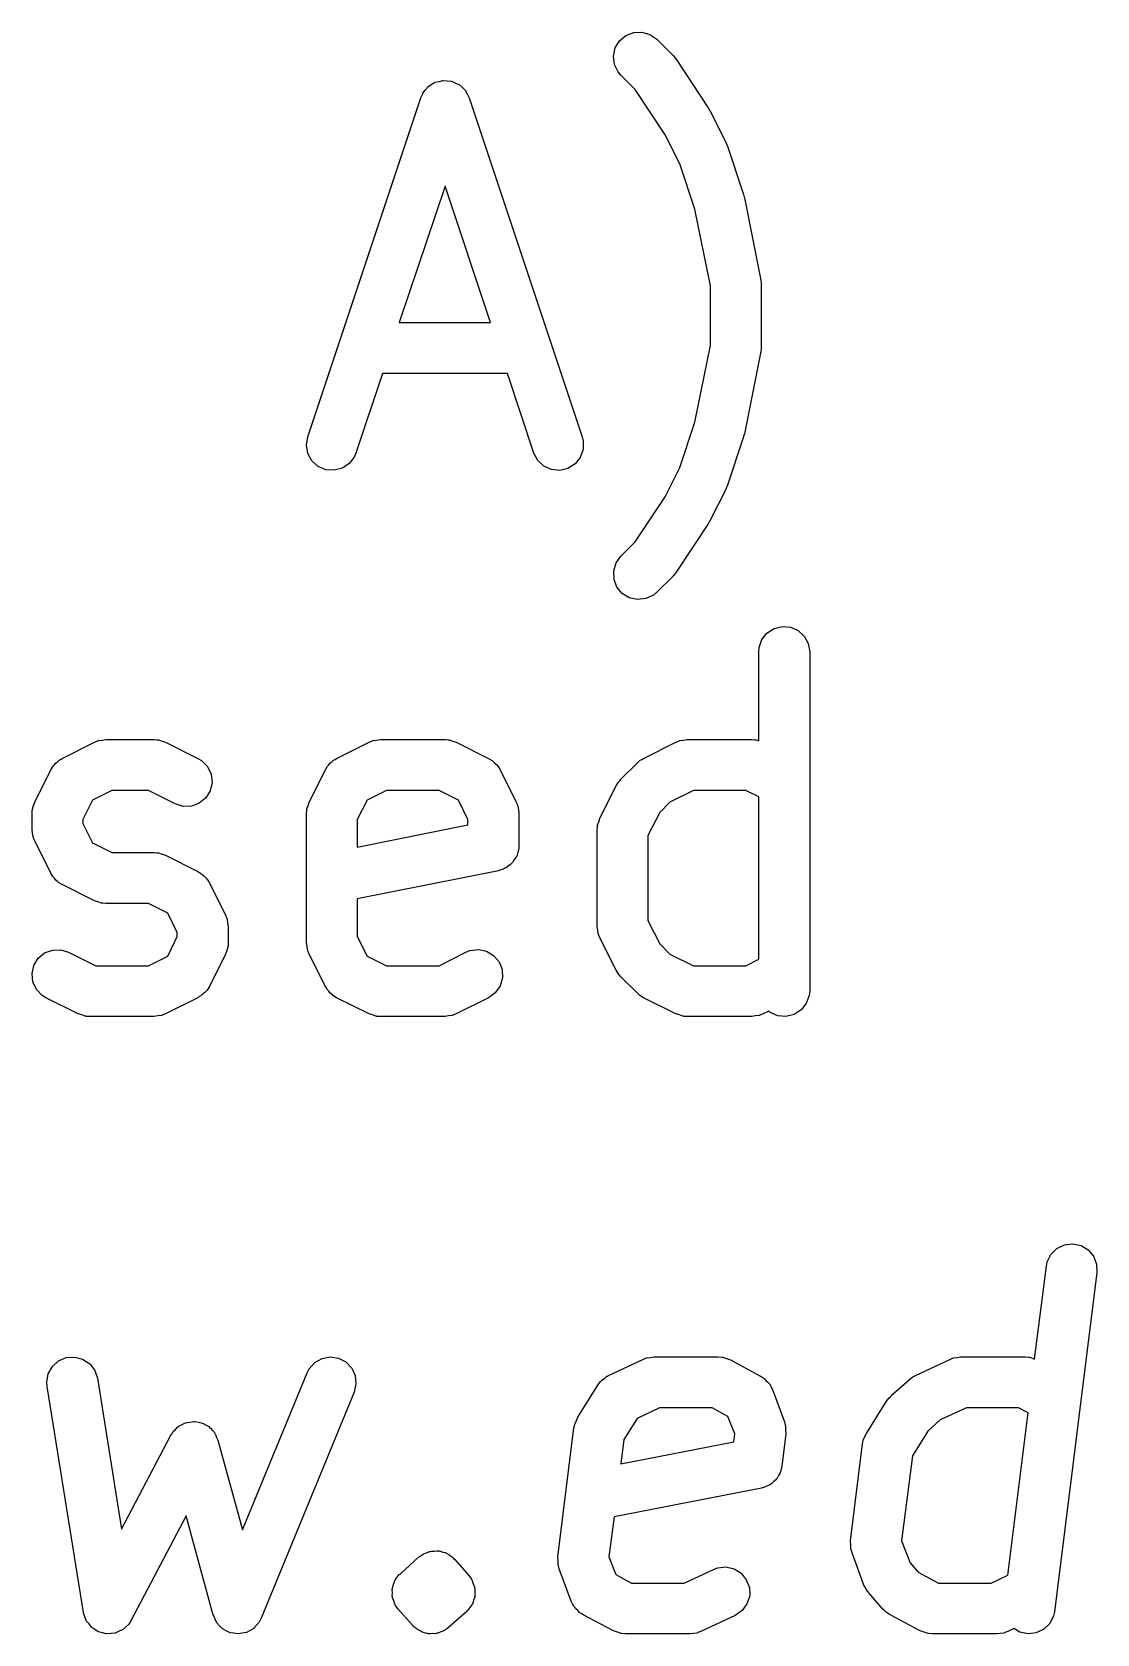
# Model space of a CAD drawing. Extents: x 93.2 to 154.4, y -90.5 to -56.3.
# Drawn here: x 101.767 to 104.907, y -67.602 to -62.88 of the extents above; entities that cross this region are included whole.
import ezdxf

# ---------------------------------------------------------------- set-up
doc = ezdxf.new("R2010")
doc.units = 0
doc.layers.add('BLACK', color=7, linetype='CONTINUOUS')

msp = doc.modelspace()

# ---------------------------------------------------------------- linework, layer by layer
at = {"layer": 'BLACK', "linetype": 'CONTINUOUS'}
for p, q in [((103.499, -62.9058), (103.518, -62.89)), ((103.518, -62.89), (103.541, -62.8811)), ((103.541, -62.8811), (103.565, -62.8801)), ((103.565, -62.8801), (103.589, -62.8872)), ((103.589, -62.8872), (103.609, -62.9015)), ((103.481, -62.951), (103.486, -62.9269)), ((103.486, -62.9269), (103.499, -62.9058)), ((103.609, -62.9015), (103.657, -62.9491)), ((103.484, -62.9754), (103.481, -62.951)), ((103.495, -62.9976), (103.484, -62.9754)), ((103.657, -62.9491), (103.665, -62.959)), ((103.665, -62.959), (103.665, -62.9599)), ((103.665, -62.9599), (103.666, -62.9605)), ((103.666, -62.9605), (103.761, -63.1034)), ((102.926, -63.0516), (102.934, -63.0423)), ((102.934, -63.0415), (102.944, -63.0352)), ((102.934, -63.042), (102.934, -63.0415)), ((102.934, -63.0423), (102.934, -63.042)), ((102.944, -63.0352), (102.954, -63.0288)), ((102.954, -63.0288), (102.955, -63.0286)), ((102.955, -63.0283), (102.967, -63.0256)), ((102.955, -63.0286), (102.955, -63.0283)), ((102.967, -63.0256), (102.978, -63.0227)), ((102.978, -63.0227), (102.979, -63.0227)), ((102.979, -63.0227), (102.979, -63.0226)), ((102.979, -63.0226), (102.991, -63.0237)), ((102.991, -63.0237), (103.003, -63.0246)), ((103.003, -63.0246), (103.003, -63.0248)), ((103.003, -63.0248), (103.004, -63.0249)), ((103.004, -63.0249), (103.014, -63.0297)), ((103.014, -63.0297), (103.025, -63.0344)), ((103.025, -63.0344), (103.026, -63.0348)), ((103.026, -63.0348), (103.026, -63.035)), ((103.026, -63.035), (103.035, -63.043)), ((103.503, -63.0076), (103.495, -62.9976)), ((103.545, -63.0499), (103.503, -63.0076)), ((102.58, -64.0737), (102.913, -63.0737)), ((102.913, -63.0737), (102.919, -63.0618)), ((102.919, -63.0607), (102.926, -63.0516)), ((102.919, -63.0613), (102.919, -63.0607)), ((102.919, -63.0618), (102.919, -63.0613)), ((103.035, -63.043), (103.043, -63.0509)), ((103.043, -63.0509), (103.044, -63.0515)), ((103.044, -63.0515), (103.044, -63.0519)), ((103.044, -63.0519), (103.05, -63.0622)), ((103.05, -63.0622), (103.055, -63.0725)), ((103.055, -63.0725), (103.055, -63.0731)), ((103.055, -63.0731), (103.056, -63.0737)), ((103.056, -63.0737), (103.389, -64.0737)), ((103.634, -63.1827), (103.545, -63.0499)), ((103.761, -63.1034), (103.765, -63.11)), ((103.765, -63.11), (103.766, -63.1115)), ((103.766, -63.1115), (103.814, -63.2067)), ((103.677, -63.269), (103.634, -63.1827)), ((103.814, -63.2067), (103.817, -63.2152)), ((103.817, -63.2152), (103.818, -63.2165)), ((103.818, -63.2165), (103.865, -63.3594)), ((103.721, -63.4024), (103.677, -63.269)), ((102.985, -63.3346), (102.85, -63.7367)), ((103.119, -63.7367), (102.985, -63.3346)), ((103.865, -63.3594), (103.867, -63.3667)), ((103.867, -63.3667), (103.868, -63.3684)), ((103.868, -63.3684), (103.915, -63.6065)), ((103.767, -63.6286), (103.721, -63.4024)), ((103.915, -63.6065), (103.917, -63.6193)), ((103.767, -63.8042), (103.767, -63.6286)), ((103.917, -63.6193), (103.917, -63.6203)), ((103.917, -63.6203), (103.917, -63.6212)), ((103.917, -63.6212), (103.917, -63.8117)), ((102.85, -63.7367), (103.119, -63.7367)), ((103.721, -64.0305), (103.767, -63.8042)), ((103.915, -63.8264), (103.868, -64.0645)), ((103.916, -63.8246), (103.915, -63.8254)), ((103.915, -63.8254), (103.915, -63.8264)), ((103.917, -63.8117), (103.916, -63.8246)), ((102.8, -63.8867), (102.722, -64.1211)), ((103.169, -63.8867), (102.8, -63.8867)), ((103.247, -64.1211), (103.169, -63.8867)), ((103.677, -64.1638), (103.721, -64.0305)), ((102.576, -64.098), (102.58, -64.0737)), ((103.389, -64.0737), (103.392, -64.0862)), ((103.865, -64.0735), (103.818, -64.2163)), ((103.868, -64.0645), (103.865, -64.0717)), ((103.865, -64.0717), (103.865, -64.0735)), ((102.58, -64.1222), (102.576, -64.098)), ((102.592, -64.1438), (102.58, -64.1222)), ((102.722, -64.1211), (102.717, -64.133)), ((103.258, -64.1429), (103.247, -64.1211)), ((103.392, -64.1109), (103.383, -64.134)), ((103.392, -64.0862), (103.392, -64.1109)), ((102.611, -64.1604), (102.592, -64.1438)), ((102.633, -64.1702), (102.611, -64.1604)), ((102.658, -64.1721), (102.633, -64.1702)), ((102.682, -64.166), (102.658, -64.1721)), ((102.702, -64.1524), (102.682, -64.166)), ((102.717, -64.133), (102.702, -64.1524)), ((103.276, -64.1597), (103.258, -64.1429)), ((103.299, -64.1699), (103.276, -64.1597)), ((103.323, -64.1722), (103.299, -64.1699)), ((103.347, -64.1665), (103.323, -64.1722)), ((103.368, -64.1533), (103.347, -64.1665)), ((103.383, -64.134), (103.368, -64.1533)), ((103.634, -64.2501), (103.677, -64.1638)), ((103.818, -64.2163), (103.814, -64.2247)), ((103.545, -64.3829), (103.634, -64.2501)), ((103.814, -64.2262), (103.766, -64.3214)), ((103.814, -64.2247), (103.814, -64.2262)), ((103.761, -64.3295), (103.666, -64.4723)), ((103.762, -64.3278), (103.761, -64.3295)), ((103.766, -64.3214), (103.762, -64.3278)), ((103.503, -64.4253), (103.545, -64.3829)), ((103.482, -64.4689), (103.489, -64.4453)), ((103.489, -64.4453), (103.503, -64.4253)), ((103.483, -64.4935), (103.482, -64.4689)), ((103.491, -64.5165), (103.483, -64.4935)), ((103.657, -64.4837), (103.609, -64.5314)), ((103.658, -64.4824), (103.657, -64.483)), ((103.657, -64.483), (103.657, -64.4837)), ((103.666, -64.4723), (103.658, -64.4824)), ((103.507, -64.5354), (103.491, -64.5165)), ((103.528, -64.5481), (103.507, -64.5354)), ((103.552, -64.5532), (103.528, -64.5481)), ((103.577, -64.5504), (103.552, -64.5532)), ((103.599, -64.5397), (103.577, -64.5504)), ((103.609, -64.5314), (103.599, -64.5397)), ((103.934, -64.6519), (103.955, -64.6385)), ((103.955, -64.6385), (103.979, -64.6326)), ((103.979, -64.6326), (104.003, -64.6347)), ((104.003, -64.6347), (104.026, -64.6447)), ((104.026, -64.6447), (104.044, -64.6614)), ((103.91, -64.7074), (103.911, -64.6945)), ((103.911, -64.6945), (103.919, -64.6712)), ((103.919, -64.6712), (103.934, -64.6519)), ((104.044, -64.6614), (104.055, -64.6831)), ((104.055, -64.6831), (104.06, -64.7074)), ((103.91, -64.9694), (103.91, -64.7074)), ((104.06, -64.7074), (104.06, -65.7074)), ((101.856, -65.0213), (101.951, -64.9736)), ((101.951, -64.9736), (101.959, -64.9705)), ((101.959, -64.9705), (101.96, -64.9698)), ((101.96, -64.9698), (101.961, -64.9696)), ((101.961, -64.9696), (101.963, -64.9689)), ((101.963, -64.9689), (101.974, -64.9675)), ((101.974, -64.9675), (101.985, -64.9657)), ((101.985, -64.9657), (102.127, -64.9657)), ((102.127, -64.9657), (102.136, -64.9664)), ((102.136, -64.9664), (102.137, -64.9664)), ((102.137, -64.9664), (102.138, -64.9667)), ((102.138, -64.9667), (102.14, -64.9668)), ((102.14, -64.9668), (102.151, -64.9704)), ((102.151, -64.9704), (102.161, -64.9736)), ((102.161, -64.9736), (102.256, -65.0213)), ((102.665, -65.0213), (102.761, -64.9736)), ((102.761, -64.9736), (102.768, -64.9705)), ((102.768, -64.9705), (102.77, -64.9698)), ((102.77, -64.9698), (102.771, -64.9696)), ((102.771, -64.9696), (102.773, -64.9689)), ((102.773, -64.9689), (102.783, -64.9675)), ((102.783, -64.9675), (102.794, -64.9657)), ((102.794, -64.9657), (102.985, -64.9657)), ((102.985, -64.9657), (102.993, -64.9664)), ((102.993, -64.9664), (102.995, -64.9664)), ((102.995, -64.9664), (102.995, -64.9667)), ((102.995, -64.9667), (102.997, -64.9668)), ((102.997, -64.9668), (103.008, -64.9704)), ((103.008, -64.9704), (103.018, -64.9736)), ((103.018, -64.9736), (103.113, -65.0213)), ((103.57, -65.0213), (103.665, -64.9736)), ((103.665, -64.9736), (103.673, -64.9705)), ((103.673, -64.9705), (103.675, -64.9698)), ((103.675, -64.9696), (103.677, -64.9689)), ((103.675, -64.9698), (103.675, -64.9696)), ((103.677, -64.9689), (103.688, -64.9675)), ((103.688, -64.9675), (103.699, -64.9657)), ((103.699, -64.9657), (103.889, -64.9657)), ((103.889, -64.9657), (103.898, -64.9664)), ((103.898, -64.9664), (103.899, -64.9664)), ((103.899, -64.9664), (103.9, -64.9667)), ((103.9, -64.9667), (103.902, -64.9668)), ((103.902, -64.9668), (103.91, -64.9694)), ((101.847, -65.0266), (101.851, -65.0244)), ((101.851, -65.0244), (101.856, -65.0213)), ((102.256, -65.0213), (102.267, -65.028)), ((102.656, -65.0266), (102.661, -65.0244)), ((102.661, -65.0244), (102.665, -65.0213)), ((103.113, -65.0213), (103.124, -65.028)), ((103.56, -65.027), (103.565, -65.0245)), ((103.565, -65.0245), (103.57, -65.0213)), ((101.775, -65.15), (101.822, -65.0548)), ((101.822, -65.0548), (101.829, -65.0438)), ((101.829, -65.0438), (101.833, -65.0401)), ((101.833, -65.0401), (101.836, -65.0357)), ((101.836, -65.0357), (101.842, -65.0316)), ((101.842, -65.0316), (101.847, -65.0266)), ((102.267, -65.028), (102.284, -65.0457)), ((102.284, -65.0457), (102.295, -65.068)), ((102.295, -65.068), (102.298, -65.0925)), ((102.584, -65.15), (102.632, -65.0548)), ((102.632, -65.0548), (102.638, -65.0438)), ((102.638, -65.0438), (102.642, -65.0401)), ((102.642, -65.0401), (102.645, -65.0357)), ((102.645, -65.0357), (102.651, -65.0316)), ((102.651, -65.0316), (102.656, -65.0266)), ((103.124, -65.028), (103.128, -65.0318)), ((103.128, -65.0318), (103.132, -65.0349)), ((103.132, -65.0349), (103.137, -65.0406)), ((103.137, -65.0406), (103.141, -65.0457)), ((103.141, -65.0457), (103.144, -65.0505)), ((103.144, -65.0505), (103.147, -65.0548)), ((103.147, -65.0548), (103.194, -65.15)), ((103.503, -65.0829), (103.551, -65.0353)), ((103.551, -65.0353), (103.56, -65.027)), ((102.002, -65.1157), (101.945, -65.1442)), ((102.11, -65.1157), (102.002, -65.1157)), ((102.189, -65.1554), (102.11, -65.1157)), ((102.292, -65.1165), (102.279, -65.1375)), ((102.298, -65.0925), (102.292, -65.1165)), ((102.812, -65.1157), (102.755, -65.1442)), ((102.967, -65.1157), (102.812, -65.1157)), ((103.024, -65.1442), (102.967, -65.1157)), ((103.441, -65.1976), (103.489, -65.1024)), ((103.489, -65.1024), (103.496, -65.0914)), ((103.496, -65.0914), (103.5, -65.0875)), ((103.5, -65.0875), (103.503, -65.0829)), ((103.717, -65.1157), (103.648, -65.15)), ((103.872, -65.1157), (103.717, -65.1157)), ((103.91, -65.1347), (103.872, -65.1157)), ((101.768, -65.1707), (101.771, -65.1604)), ((101.771, -65.1604), (101.775, -65.15)), ((101.945, -65.1442), (101.917, -65.2013)), ((102.213, -65.1627), (102.189, -65.1554)), ((102.237, -65.1619), (102.213, -65.1627)), ((102.26, -65.1532), (102.237, -65.1619)), ((102.279, -65.1375), (102.26, -65.1532)), ((102.577, -65.1707), (102.581, -65.1604)), ((102.581, -65.1604), (102.584, -65.15)), ((102.755, -65.1442), (102.726, -65.2013)), ((103.052, -65.2013), (103.024, -65.1442)), ((103.194, -65.15), (103.198, -65.1578)), ((103.198, -65.1578), (103.198, -65.1593)), ((103.198, -65.1593), (103.198, -65.1602)), ((103.198, -65.1602), (103.199, -65.1621)), ((103.199, -65.1621), (103.201, -65.1729)), ((103.648, -65.15), (103.618, -65.1804)), ((103.91, -65.6134), (103.91, -65.1347)), ((101.767, -65.1736), (101.768, -65.1727)), ((101.767, -65.1752), (101.767, -65.1736)), ((101.767, -65.1836), (101.767, -65.1752)), ((101.767, -65.2312), (101.767, -65.1836)), ((101.768, -65.1727), (101.768, -65.1707)), ((101.917, -65.2013), (101.917, -65.2135)), ((101.917, -65.2135), (101.945, -65.2705)), ((102.576, -65.1836), (102.577, -65.1752)), ((102.576, -65.5645), (102.576, -65.1836)), ((102.577, -65.1727), (102.577, -65.1707)), ((102.577, -65.1736), (102.577, -65.1727)), ((102.577, -65.1752), (102.577, -65.1736)), ((102.726, -65.2013), (102.726, -65.2826)), ((103.052, -65.2173), (103.052, -65.2013)), ((103.201, -65.1729), (103.202, -65.1836)), ((103.202, -65.1836), (103.202, -65.2788)), ((103.434, -65.2183), (103.438, -65.208)), ((103.438, -65.208), (103.441, -65.1976)), ((103.618, -65.1804), (103.583, -65.2489)), ((101.768, -65.2419), (101.767, -65.2312)), ((101.77, -65.2527), (101.768, -65.2419)), ((101.771, -65.2546), (101.77, -65.2527)), ((101.771, -65.2555), (101.771, -65.2546)), ((101.771, -65.2569), (101.771, -65.2555)), ((101.775, -65.2647), (101.771, -65.2569)), ((102.726, -65.2826), (103.052, -65.2173)), ((103.433, -65.2312), (103.434, -65.2229)), ((103.433, -65.5169), (103.433, -65.2312)), ((103.434, -65.2203), (103.434, -65.2183)), ((103.434, -65.2212), (103.434, -65.2203)), ((103.434, -65.2229), (103.434, -65.2212)), ((103.583, -65.2489), (103.583, -65.4992)), ((101.822, -65.36), (101.775, -65.2647)), ((101.945, -65.2705), (102.002, -65.299)), ((102.002, -65.299), (102.127, -65.299)), ((102.127, -65.299), (102.136, -65.2998)), ((102.136, -65.2998), (102.137, -65.2997)), ((102.137, -65.2997), (102.138, -65.3)), ((102.138, -65.3), (102.14, -65.3002)), ((102.14, -65.3002), (102.151, -65.3038)), ((102.151, -65.3038), (102.161, -65.307)), ((102.161, -65.307), (102.256, -65.3546)), ((103.197, -65.3069), (103.195, -65.3107)), ((103.199, -65.2992), (103.197, -65.3069)), ((103.201, -65.2917), (103.199, -65.2992)), ((103.202, -65.2846), (103.201, -65.2917)), ((103.202, -65.2788), (103.202, -65.2816)), ((103.202, -65.2816), (103.202, -65.2829)), ((103.202, -65.2829), (103.202, -65.2846)), ((102.256, -65.3546), (102.267, -65.3614)), ((103.142, -65.3524), (102.726, -65.4355)), ((103.149, -65.3495), (103.142, -65.3524)), ((103.157, -65.3476), (103.149, -65.3495)), ((103.161, -65.3452), (103.157, -65.3476)), ((103.165, -65.3436), (103.161, -65.3452)), ((103.171, -65.3386), (103.165, -65.3436)), ((103.178, -65.3343), (103.171, -65.3386)), ((103.181, -65.3308), (103.178, -65.3343)), ((103.184, -65.3279), (103.181, -65.3308)), ((103.188, -65.3212), (103.184, -65.3279)), ((103.193, -65.3149), (103.188, -65.3212)), ((103.195, -65.3107), (103.193, -65.3149)), ((101.825, -65.3643), (101.822, -65.36)), ((101.828, -65.3691), (101.825, -65.3643)), ((101.833, -65.3742), (101.828, -65.3691)), ((101.837, -65.3799), (101.833, -65.3742)), ((101.841, -65.3829), (101.837, -65.3799)), ((101.845, -65.3867), (101.841, -65.3829)), ((101.856, -65.3935), (101.845, -65.3867)), ((101.951, -65.4411), (101.856, -65.3935)), ((102.267, -65.3614), (102.271, -65.3652)), ((102.271, -65.3652), (102.275, -65.3682)), ((102.275, -65.3682), (102.279, -65.3739)), ((102.279, -65.3739), (102.284, -65.379)), ((102.284, -65.379), (102.287, -65.3838)), ((102.287, -65.3838), (102.29, -65.3881)), ((102.29, -65.3881), (102.337, -65.4834)), ((101.961, -65.4443), (101.951, -65.4411)), ((101.972, -65.4479), (101.961, -65.4443)), ((101.974, -65.4481), (101.972, -65.4479)), ((101.975, -65.4484), (101.974, -65.4481)), ((101.976, -65.4483), (101.975, -65.4484)), ((101.985, -65.449), (101.976, -65.4483)), ((102.11, -65.449), (101.985, -65.449)), ((102.167, -65.4776), (102.11, -65.449)), ((102.726, -65.4355), (102.726, -65.5468)), ((102.195, -65.5346), (102.167, -65.4776)), ((102.337, -65.4834), (102.34, -65.4911)), ((102.34, -65.4911), (102.341, -65.4926)), ((102.341, -65.4926), (102.341, -65.4935)), ((102.341, -65.4935), (102.342, -65.4954)), ((102.342, -65.4954), (102.343, -65.5062)), ((102.195, -65.5468), (102.195, -65.5346)), ((102.343, -65.5062), (102.345, -65.5169)), ((102.345, -65.5169), (102.345, -65.5645)), ((103.435, -65.5276), (103.433, -65.5169)), ((103.436, -65.5384), (103.435, -65.5276)), ((103.437, -65.5403), (103.436, -65.5384)), ((103.437, -65.5412), (103.437, -65.5403)), ((103.438, -65.5427), (103.437, -65.5412)), ((103.441, -65.5504), (103.438, -65.5427)), ((103.583, -65.4992), (103.618, -65.5677)), ((101.804, -65.5949), (101.827, -65.5862)), ((101.827, -65.5862), (101.852, -65.5854)), ((101.852, -65.5854), (101.875, -65.5927)), ((101.875, -65.5927), (101.955, -65.6324)), ((102.167, -65.6039), (102.195, -65.5468)), ((102.341, -65.5877), (102.337, -65.5981)), ((102.344, -65.5774), (102.341, -65.5877)), ((102.345, -65.5745), (102.344, -65.5754)), ((102.344, -65.5754), (102.344, -65.5774)), ((102.345, -65.5645), (102.345, -65.5729)), ((102.345, -65.5729), (102.345, -65.5745)), ((102.578, -65.5752), (102.576, -65.5645)), ((102.579, -65.586), (102.578, -65.5752)), ((102.58, -65.5879), (102.579, -65.586)), ((102.58, -65.5888), (102.58, -65.5879)), ((102.581, -65.5903), (102.58, -65.5888)), ((102.584, -65.5981), (102.581, -65.5903)), ((102.726, -65.5468), (102.755, -65.6039)), ((102.967, -65.6324), (103.046, -65.5927)), ((103.046, -65.5927), (103.058, -65.5879)), ((103.058, -65.5879), (103.083, -65.5848)), ((103.083, -65.5848), (103.107, -65.5898)), ((103.107, -65.5898), (103.128, -65.6023)), ((103.489, -65.6457), (103.441, -65.5504)), ((103.618, -65.5677), (103.648, -65.5981)), ((101.767, -65.6556), (101.772, -65.6316)), ((101.772, -65.6316), (101.785, -65.6106)), ((101.785, -65.6106), (101.804, -65.5949)), ((101.955, -65.6324), (102.11, -65.6324)), ((102.11, -65.6324), (102.167, -65.6039)), ((102.337, -65.5981), (102.29, -65.6933)), ((102.632, -65.6933), (102.584, -65.5981)), ((102.755, -65.6039), (102.812, -65.6324)), ((102.812, -65.6324), (102.967, -65.6324)), ((103.128, -65.6023), (103.144, -65.6211)), ((103.144, -65.6211), (103.153, -65.644)), ((103.648, -65.5981), (103.717, -65.6324)), ((103.717, -65.6324), (103.872, -65.6324)), ((103.872, -65.6324), (103.91, -65.6134)), ((101.769, -65.6801), (101.767, -65.6556)), ((101.78, -65.7024), (101.769, -65.6801)), ((103.154, -65.6686), (103.147, -65.6922)), ((103.153, -65.644), (103.154, -65.6686)), ((103.492, -65.6502), (103.489, -65.6457)), ((103.495, -65.6553), (103.492, -65.6502)), ((103.503, -65.6652), (103.495, -65.6553)), ((103.551, -65.7128), (103.503, -65.6652)), ((101.797, -65.7201), (101.78, -65.7024)), ((101.808, -65.7268), (101.797, -65.7201)), ((101.903, -65.7745), (101.808, -65.7268)), ((102.256, -65.7268), (102.161, -65.7745)), ((102.26, -65.7237), (102.256, -65.7268)), ((102.265, -65.7215), (102.26, -65.7237)), ((102.27, -65.7165), (102.265, -65.7215)), ((102.276, -65.7124), (102.27, -65.7165)), ((102.279, -65.708), (102.276, -65.7124)), ((102.283, -65.7043), (102.279, -65.708)), ((102.29, -65.6933), (102.283, -65.7043)), ((102.635, -65.6976), (102.632, -65.6933)), ((102.637, -65.7024), (102.635, -65.6976)), ((102.642, -65.7075), (102.637, -65.7024)), ((102.646, -65.7132), (102.642, -65.7075)), ((102.651, -65.7163), (102.646, -65.7132)), ((102.654, -65.7201), (102.651, -65.7163)), ((102.665, -65.7268), (102.654, -65.7201)), ((102.761, -65.7745), (102.665, -65.7268)), ((103.113, -65.7268), (103.018, -65.7745)), ((103.133, -65.7124), (103.113, -65.7268)), ((103.147, -65.6922), (103.133, -65.7124)), ((103.555, -65.7161), (103.551, -65.7128)), ((103.559, -65.7201), (103.555, -65.7161)), ((103.57, -65.7268), (103.559, -65.7201)), ((103.665, -65.7745), (103.57, -65.7268)), ((104.058, -65.7203), (104.05, -65.7435)), ((104.06, -65.7074), (104.058, -65.7203)), ((101.914, -65.7777), (101.903, -65.7745)), ((101.924, -65.7813), (101.914, -65.7777)), ((101.926, -65.7814), (101.924, -65.7813)), ((101.927, -65.7817), (101.926, -65.7814)), ((102.138, -65.7806), (102.127, -65.7824)), ((102.149, -65.7792), (102.138, -65.7806)), ((102.151, -65.7785), (102.149, -65.7792)), ((102.152, -65.7783), (102.151, -65.7785)), ((102.153, -65.7775), (102.152, -65.7783)), ((102.161, -65.7745), (102.153, -65.7775)), ((102.771, -65.7777), (102.761, -65.7745)), ((102.781, -65.7813), (102.771, -65.7777)), ((102.783, -65.7814), (102.781, -65.7813)), ((102.784, -65.7817), (102.783, -65.7814)), ((102.995, -65.7806), (102.985, -65.7824)), ((103.006, -65.7792), (102.995, -65.7806)), ((103.008, -65.7785), (103.006, -65.7792)), ((103.009, -65.7783), (103.008, -65.7785)), ((103.01, -65.7775), (103.009, -65.7783)), ((103.018, -65.7745), (103.01, -65.7775)), ((103.676, -65.7777), (103.665, -65.7745)), ((103.686, -65.7813), (103.676, -65.7777)), ((103.688, -65.7814), (103.686, -65.7813)), ((103.689, -65.7817), (103.688, -65.7814)), ((103.9, -65.7806), (103.889, -65.7824)), ((103.911, -65.7792), (103.9, -65.7806)), ((103.913, -65.7785), (103.911, -65.7792)), ((103.914, -65.7783), (103.913, -65.7785)), ((103.915, -65.7775), (103.914, -65.7783)), ((103.923, -65.7745), (103.915, -65.7775)), ((103.939, -65.7663), (103.923, -65.7745)), ((103.943, -65.7701), (103.939, -65.7663)), ((103.966, -65.78), (103.943, -65.7701)), ((103.99, -65.7821), (103.966, -65.78)), ((104.014, -65.7762), (103.99, -65.7821)), ((104.035, -65.7629), (104.014, -65.7762)), ((104.05, -65.7435), (104.035, -65.7629)), ((101.929, -65.7817), (101.927, -65.7817)), ((101.937, -65.7824), (101.929, -65.7817)), ((102.127, -65.7824), (101.937, -65.7824)), ((102.786, -65.7817), (102.784, -65.7817)), ((102.794, -65.7824), (102.786, -65.7817)), ((102.985, -65.7824), (102.794, -65.7824)), ((103.69, -65.7817), (103.689, -65.7817)), ((103.699, -65.7824), (103.69, -65.7817)), ((103.889, -65.7824), (103.699, -65.7824)), ((104.76, -66.5054), (104.771, -66.4834)), ((104.771, -66.4834), (104.789, -66.4661)), ((104.789, -66.4661), (104.811, -66.4554)), ((104.811, -66.4554), (104.836, -66.4525)), ((104.836, -66.4525), (104.86, -66.4576)), ((104.86, -66.4576), (104.881, -66.4703)), ((104.881, -66.4703), (104.897, -66.4891)), ((104.897, -66.4891), (104.906, -66.5121)), ((104.723, -66.7922), (104.758, -66.5181)), ((104.758, -66.5181), (104.76, -66.5054)), ((104.907, -66.5367), (104.782, -67.5367)), ((104.906, -66.5121), (104.907, -66.5367)), ((101.815, -66.8355), (101.827, -66.814)), ((101.827, -66.814), (101.845, -66.7975)), ((101.845, -66.7975), (101.868, -66.7878)), ((101.868, -66.7878), (101.893, -66.786)), ((101.893, -66.786), (101.916, -66.7923)), ((101.916, -66.7923), (101.937, -66.8059)), ((101.937, -66.8059), (101.952, -66.8255)), ((102.584, -66.8207), (102.601, -66.8023)), ((102.601, -66.8023), (102.622, -66.7902)), ((102.622, -66.7902), (102.646, -66.7857)), ((102.646, -66.7857), (102.671, -66.7893)), ((102.671, -66.7893), (102.692, -66.8006)), ((102.692, -66.8006), (102.71, -66.8184)), ((102.71, -66.8184), (102.72, -66.8407)), ((103.467, -66.8405), (103.568, -66.7929)), ((103.568, -66.7929), (103.574, -66.7906)), ((103.574, -66.7906), (103.576, -66.7898)), ((103.576, -66.7898), (103.577, -66.7895)), ((103.577, -66.7895), (103.58, -66.7884)), ((103.58, -66.7884), (103.59, -66.7874)), ((103.59, -66.7874), (103.6, -66.7857)), ((103.6, -66.7857), (103.79, -66.7857)), ((103.79, -66.7857), (103.802, -66.7867)), ((103.802, -66.7867), (103.802, -66.7867)), ((103.802, -66.7867), (103.803, -66.7868)), ((103.803, -66.7868), (103.803, -66.7868)), ((103.803, -66.7868), (103.815, -66.7908)), ((103.815, -66.7908), (103.826, -66.7945)), ((103.826, -66.7945), (103.915, -66.8422)), ((104.372, -66.8405), (104.473, -66.7929)), ((104.473, -66.7929), (104.479, -66.7906)), ((104.479, -66.7906), (104.48, -66.7898)), ((104.48, -66.7898), (104.482, -66.7895)), ((104.482, -66.7895), (104.485, -66.7884)), ((104.485, -66.7884), (104.495, -66.7874)), ((104.495, -66.7874), (104.505, -66.7857)), ((104.505, -66.7857), (104.695, -66.7857)), ((104.695, -66.7857), (104.706, -66.7867)), ((104.706, -66.7867), (104.707, -66.7867)), ((104.707, -66.7867), (104.707, -66.7868)), ((104.707, -66.7868), (104.708, -66.7868)), ((104.708, -66.7868), (104.719, -66.7908)), ((104.719, -66.7908), (104.723, -66.7922)), ((101.811, -66.8597), (101.815, -66.8355)), ((101.812, -66.8726), (101.811, -66.8597)), ((101.952, -66.8255), (101.96, -66.8488)), ((101.96, -66.8488), (102.031, -67.2931)), ((102.388, -67.2957), (102.578, -66.8322)), ((102.578, -66.8322), (102.584, -66.8207)), ((102.722, -66.8652), (102.717, -66.8892)), ((102.72, -66.8407), (102.722, -66.8652)), ((103.435, -66.8686), (103.443, -66.8582)), ((103.443, -66.8582), (103.445, -66.8566)), ((103.445, -66.8566), (103.447, -66.8545)), ((103.447, -66.8545), (103.455, -66.8489)), ((103.455, -66.8489), (103.462, -66.8429)), ((103.462, -66.8429), (103.465, -66.842)), ((103.465, -66.842), (103.467, -66.8405)), ((103.915, -66.8422), (103.918, -66.844)), ((103.918, -66.844), (103.919, -66.8445)), ((103.919, -66.8445), (103.92, -66.8457)), ((103.92, -66.8457), (103.926, -66.8492)), ((103.926, -66.8492), (103.931, -66.8553)), ((103.931, -66.8553), (103.938, -66.8607)), ((103.938, -66.8607), (103.94, -66.8643)), ((103.94, -66.8643), (103.943, -66.8673)), ((103.943, -66.8673), (103.946, -66.8749)), ((104.3, -66.8999), (104.354, -66.8523)), ((104.354, -66.8523), (104.364, -66.8445)), ((104.364, -66.8445), (104.368, -66.8429)), ((104.368, -66.8429), (104.372, -66.8405)), ((101.919, -67.5393), (101.812, -66.8726)), ((102.717, -66.8892), (102.443, -67.5559)), ((103.376, -66.9638), (103.435, -66.8686)), ((103.946, -66.8749), (103.95, -66.882)), ((103.95, -66.882), (103.986, -66.9772)), ((104.286, -66.9162), (104.294, -66.9059)), ((104.294, -66.9059), (104.298, -66.9032)), ((104.298, -66.9032), (104.3, -66.8999)), ((103.617, -66.9357), (103.551, -66.9668)), ((103.772, -66.9357), (103.617, -66.9357)), ((103.819, -66.9612), (103.772, -66.9357)), ((103.839, -67.0126), (103.819, -66.9612)), ((104.227, -67.0114), (104.286, -66.9162)), ((104.522, -66.9357), (104.445, -66.9716)), ((104.676, -66.9357), (104.522, -66.9357)), ((104.644, -67.4295), (104.704, -66.9502)), ((104.704, -66.9502), (104.676, -66.9357)), ((102.181, -67.0098), (102.183, -67.0054)), ((102.183, -67.0054), (102.19, -66.9994)), ((102.19, -66.9994), (102.196, -66.9927)), ((102.196, -66.9927), (102.199, -66.991)), ((102.199, -66.991), (102.201, -66.9886)), ((102.201, -66.9886), (102.21, -66.985)), ((102.21, -66.985), (102.217, -66.9807)), ((102.217, -66.9807), (102.221, -66.98)), ((102.221, -66.98), (102.224, -66.9786)), ((102.224, -66.9786), (102.233, -66.9778)), ((102.233, -66.9778), (102.242, -66.9762)), ((102.242, -66.9762), (102.245, -66.9767)), ((102.245, -66.9767), (102.248, -66.9764)), ((102.248, -66.9764), (102.257, -66.9785)), ((102.257, -66.9785), (102.266, -66.9798)), ((102.266, -66.9798), (102.269, -66.9814)), ((102.269, -66.9814), (102.272, -66.9823)), ((102.272, -66.9823), (102.28, -66.9871)), ((102.28, -66.9871), (102.288, -66.9912)), ((102.288, -66.9912), (102.29, -66.9937)), ((102.29, -66.9937), (102.293, -66.9955)), ((102.293, -66.9955), (102.299, -67.0025)), ((102.299, -67.0025), (102.305, -67.009)), ((102.305, -67.009), (102.306, -67.0121)), ((103.317, -67.3752), (103.365, -66.9943)), ((103.365, -66.9943), (103.366, -66.9884)), ((103.366, -66.9866), (103.367, -66.9852)), ((103.366, -66.9884), (103.366, -66.9866)), ((103.367, -66.9852), (103.368, -66.9816)), ((103.368, -66.9816), (103.372, -66.9728)), ((103.372, -66.9728), (103.376, -66.9638)), ((103.551, -66.9668), (103.512, -67.0293)), ((103.986, -66.9772), (103.988, -66.9872)), ((103.988, -66.9872), (103.989, -66.9883)), ((103.989, -66.9883), (103.989, -66.9888)), ((103.989, -66.9888), (103.989, -66.9897)), ((103.989, -66.9897), (103.989, -67.0013)), ((103.989, -67.0013), (103.99, -67.0129)), ((104.408, -67.0048), (104.363, -67.0769)), ((104.445, -66.9716), (104.408, -67.0048)), ((102.031, -67.2931), (102.176, -67.0163)), ((102.176, -67.0163), (102.179, -67.0126)), ((102.179, -67.0111), (102.181, -67.0098)), ((102.179, -67.0126), (102.179, -67.0111)), ((102.306, -67.0121), (102.308, -67.0148)), ((102.308, -67.0148), (102.311, -67.0232)), ((102.311, -67.0232), (102.315, -67.0313)), ((102.315, -67.0313), (102.388, -67.2957)), ((103.512, -67.0293), (103.503, -67.1006)), ((103.503, -67.1006), (103.836, -67.0356)), ((103.836, -67.0356), (103.839, -67.0126)), ((103.99, -67.0129), (103.978, -67.1081)), ((104.18, -67.3276), (104.216, -67.0419)), ((104.216, -67.0419), (104.217, -67.036)), ((104.217, -67.0342), (104.218, -67.0328)), ((104.217, -67.036), (104.217, -67.0342)), ((104.218, -67.0328), (104.219, -67.0292)), ((104.219, -67.0292), (104.223, -67.0205)), ((104.223, -67.0205), (104.227, -67.0114)), ((104.363, -67.0769), (104.331, -67.3279)), ((103.96, -67.1482), (103.953, -67.1538)), ((103.962, -67.1452), (103.96, -67.1482)), ((103.964, -67.1428), (103.962, -67.1452)), ((103.968, -67.1348), (103.964, -67.1428)), ((103.973, -67.1272), (103.968, -67.1348)), ((103.974, -67.1239), (103.973, -67.1272)), ((103.975, -67.1208), (103.974, -67.1239)), ((103.978, -67.1081), (103.975, -67.1208)), ((103.918, -67.1724), (103.483, -67.2573)), ((103.921, -67.1712), (103.918, -67.1724)), ((103.925, -67.1708), (103.921, -67.1712)), ((103.933, -67.1669), (103.925, -67.1708)), ((103.941, -67.1638), (103.933, -67.1669)), ((103.944, -67.1616), (103.941, -67.1638)), ((103.947, -67.1601), (103.944, -67.1616)), ((103.953, -67.1538), (103.947, -67.1601)), ((102.221, -67.2543), (102.059, -67.5622)), ((102.301, -67.5473), (102.221, -67.2543)), ((103.483, -67.2573), (103.468, -67.3755)), ((104.181, -67.3392), (104.18, -67.3276)), ((104.181, -67.3508), (104.181, -67.3392)), ((104.331, -67.3279), (104.356, -67.393)), ((102.854, -67.4237), (102.907, -67.3761)), ((102.907, -67.3761), (102.913, -67.3721)), ((102.913, -67.3721), (102.914, -67.3708)), ((102.914, -67.3708), (102.915, -67.3703)), ((102.915, -67.3703), (102.918, -67.3684)), ((102.918, -67.3684), (102.921, -67.3671)), ((102.921, -67.3671), (102.923, -67.3652)), ((102.923, -67.3652), (102.93, -67.3631)), ((102.93, -67.3631), (102.936, -67.3601)), ((102.936, -67.3601), (102.938, -67.3599)), ((102.938, -67.3599), (102.94, -67.359)), ((102.94, -67.359), (102.944, -67.3588)), ((102.944, -67.3588), (102.947, -67.3579)), ((102.947, -67.3579), (102.954, -67.358)), ((102.954, -67.358), (102.961, -67.3572)), ((102.961, -67.3572), (102.963, -67.3577)), ((102.963, -67.3577), (102.965, -67.3576)), ((102.965, -67.3576), (102.968, -67.3584)), ((102.968, -67.3584), (102.971, -67.3585)), ((102.971, -67.3585), (102.978, -67.3609)), ((102.978, -67.3609), (102.985, -67.3624)), ((102.985, -67.3624), (102.987, -67.3635)), ((102.987, -67.3635), (102.989, -67.3641)), ((102.989, -67.3641), (102.991, -67.366)), ((102.991, -67.366), (102.995, -67.3671)), ((102.995, -67.3671), (103, -67.3715)), ((103, -67.3715), (103.006, -67.375)), ((103.006, -67.375), (103.007, -67.3768)), ((103.007, -67.3768), (103.009, -67.3781)), ((103.009, -67.3781), (103.011, -67.3807)), ((103.011, -67.3807), (103.014, -67.3828)), ((103.014, -67.3828), (103.055, -67.4304)), ((103.318, -67.3868), (103.317, -67.3752)), ((103.318, -67.3984), (103.318, -67.3868)), ((103.468, -67.3755), (103.488, -67.4269)), ((104.181, -67.3517), (104.181, -67.3508)), ((104.181, -67.3522), (104.181, -67.3517)), ((104.182, -67.3533), (104.181, -67.3522)), ((104.185, -67.3632), (104.182, -67.3533)), ((104.22, -67.4585), (104.185, -67.3632)), ((102.844, -67.4353), (102.85, -67.4274)), ((102.85, -67.4274), (102.852, -67.4258)), ((102.852, -67.4258), (102.854, -67.4237)), ((103.055, -67.4304), (103.063, -67.4408)), ((103.318, -67.3993), (103.318, -67.3984)), ((103.318, -67.3998), (103.318, -67.3993)), ((103.319, -67.4009), (103.318, -67.3998)), ((103.321, -67.4109), (103.319, -67.4009)), ((103.357, -67.5061), (103.321, -67.4109)), ((103.488, -67.4269), (103.535, -67.4524)), ((103.69, -67.4524), (103.776, -67.4119)), ((103.776, -67.4119), (103.789, -67.4074)), ((103.789, -67.4074), (103.813, -67.4049)), ((103.813, -67.4049), (103.837, -67.4105)), ((103.837, -67.4105), (103.858, -67.4235)), ((103.858, -67.4235), (103.873, -67.4426)), ((104.356, -67.393), (104.38, -67.42)), ((104.38, -67.42), (104.44, -67.4524)), ((104.595, -67.4524), (104.644, -67.4295)), ((102.829, -67.4713), (102.83, -67.4687)), ((102.83, -67.4809), (102.829, -67.4713)), ((102.829, -67.4906), (102.83, -67.4809)), ((102.83, -67.466), (102.833, -67.4569)), ((102.83, -67.4687), (102.83, -67.466)), ((102.833, -67.4569), (102.836, -67.4476)), ((102.836, -67.4476), (102.837, -67.4454)), ((102.837, -67.4454), (102.838, -67.4429)), ((102.838, -67.4429), (102.844, -67.4353)), ((103.063, -67.4408), (103.064, -67.4433)), ((103.064, -67.4433), (103.065, -67.4454)), ((103.065, -67.4454), (103.068, -67.4547)), ((103.068, -67.4547), (103.072, -67.4637)), ((103.072, -67.4637), (103.072, -67.4663)), ((103.072, -67.4663), (103.073, -67.4689)), ((103.073, -67.4689), (103.073, -67.4786)), ((103.073, -67.4786), (103.073, -67.4883)), ((103.535, -67.4524), (103.69, -67.4524)), ((103.873, -67.4426), (103.882, -67.4657)), ((103.882, -67.4657), (103.883, -67.4903)), ((104.224, -67.4646), (104.22, -67.4585)), ((104.226, -67.4711), (104.224, -67.4646)), ((104.232, -67.4785), (104.226, -67.4711)), ((104.233, -67.4798), (104.232, -67.4785)), ((104.233, -67.4803), (104.233, -67.4798)), ((104.234, -67.4815), (104.233, -67.4803)), ((104.276, -67.5291), (104.234, -67.4815)), ((104.44, -67.4524), (104.595, -67.4524)), ((102.83, -67.4932), (102.829, -67.4906)), ((102.83, -67.4958), (102.83, -67.4932)), ((102.834, -67.5048), (102.83, -67.4958)), ((102.837, -67.5141), (102.834, -67.5048)), ((102.838, -67.5162), (102.837, -67.5141)), ((102.839, -67.5187), (102.838, -67.5162)), ((102.847, -67.5291), (102.839, -67.5187)), ((103.058, -67.5242), (103.052, -67.5322)), ((103.064, -67.5167), (103.058, -67.5242)), ((103.065, -67.5141), (103.064, -67.5167)), ((103.067, -67.5119), (103.065, -67.5141)), ((103.069, -67.5026), (103.067, -67.5119)), ((103.073, -67.4935), (103.069, -67.5026)), ((103.073, -67.4883), (103.073, -67.4908)), ((103.073, -67.4908), (103.073, -67.4935)), ((103.361, -67.5132), (103.357, -67.5061)), ((103.365, -67.5207), (103.361, -67.5132)), ((103.367, -67.5238), (103.365, -67.5207)), ((103.369, -67.5274), (103.367, -67.5238)), ((103.376, -67.5328), (103.369, -67.5274)), ((103.875, -67.5138), (103.861, -67.5336)), ((103.883, -67.4903), (103.875, -67.5138)), ((101.919, -67.5399), (101.919, -67.5393)), ((101.919, -67.5405), (101.919, -67.5399)), ((101.923, -67.5516), (101.919, -67.5405)), ((101.927, -67.5626), (101.923, -67.5516)), ((101.927, -67.5631), (101.927, -67.5626)), ((101.927, -67.5637), (101.927, -67.5631)), ((101.935, -67.5729), (101.927, -67.5637)), ((101.942, -67.5822), (101.935, -67.5729)), ((102.051, -67.5741), (102.043, -67.582)), ((102.052, -67.5736), (102.051, -67.5741)), ((102.059, -67.5622), (102.052, -67.5731)), ((102.052, -67.5731), (102.052, -67.5736)), ((102.302, -67.5473), (102.301, -67.5473)), ((102.302, -67.5474), (102.302, -67.5473)), ((102.307, -67.559), (102.302, -67.5474)), ((102.312, -67.5696), (102.307, -67.559)), ((102.312, -67.5697), (102.312, -67.5696)), ((102.32, -67.5786), (102.312, -67.5697)), ((102.312, -67.5697), (102.312, -67.5697)), ((102.437, -67.5675), (102.429, -67.5768)), ((102.443, -67.5559), (102.437, -67.5674)), ((102.437, -67.5674), (102.437, -67.5674)), ((102.437, -67.5674), (102.437, -67.5675)), ((102.889, -67.5768), (102.847, -67.5291)), ((103.049, -67.5358), (102.995, -67.5834)), ((103.05, -67.5337), (103.049, -67.5358)), ((103.052, -67.5322), (103.05, -67.5337)), ((103.381, -67.5389), (103.376, -67.5328)), ((103.387, -67.5424), (103.381, -67.5389)), ((103.388, -67.5436), (103.387, -67.5424)), ((103.389, -67.5441), (103.388, -67.5436)), ((103.392, -67.5459), (103.389, -67.5441)), ((103.481, -67.5936), (103.392, -67.5459)), ((103.84, -67.5476), (103.739, -67.5952)), ((103.861, -67.5336), (103.84, -67.5476)), ((104.281, -67.5337), (104.276, -67.5291)), ((104.286, -67.5389), (104.281, -67.5337)), ((104.294, -67.5438), (104.286, -67.5389)), ((104.295, -67.5448), (104.294, -67.5438)), ((104.295, -67.545), (104.295, -67.5448)), ((104.297, -67.5459), (104.295, -67.545)), ((104.386, -67.5936), (104.297, -67.5459)), ((104.768, -67.5714), (104.75, -67.5887)), ((104.779, -67.5493), (104.768, -67.5714)), ((104.782, -67.5367), (104.779, -67.5493)), ((101.942, -67.5825), (101.942, -67.5822)), ((101.943, -67.583), (101.942, -67.5825)), ((101.952, -67.5893), (101.943, -67.583)), ((101.962, -67.5958), (101.952, -67.5893)), ((101.963, -67.596), (101.962, -67.5958)), ((101.963, -67.5963), (101.963, -67.596)), ((101.975, -67.5991), (101.963, -67.5963)), ((101.986, -67.6021), (101.975, -67.5991)), ((101.987, -67.602), (101.986, -67.6021)), ((101.999, -67.6011), (101.987, -67.6022)), ((101.987, -67.6022), (101.987, -67.602)), ((102.011, -67.6003), (101.999, -67.6011)), ((102.012, -67.6), (102.011, -67.6)), ((102.011, -67.6), (102.011, -67.6003)), ((102.022, -67.5952), (102.012, -67.6)), ((102.033, -67.5906), (102.022, -67.5952)), ((102.034, -67.5902), (102.033, -67.5906)), ((102.043, -67.582), (102.034, -67.5899)), ((102.034, -67.5899), (102.034, -67.5902)), ((102.329, -67.5874), (102.32, -67.5786)), ((102.329, -67.5875), (102.329, -67.5874)), ((102.329, -67.5874), (102.329, -67.5874)), ((102.339, -67.5929), (102.329, -67.5875)), ((102.351, -67.5987), (102.339, -67.5929)), ((102.351, -67.5988), (102.351, -67.5987)), ((102.362, -67.6005), (102.351, -67.5988)), ((102.351, -67.5988), (102.351, -67.5988)), ((102.375, -67.6024), (102.362, -67.6005)), ((102.387, -67.6002), (102.375, -67.6024)), ((102.375, -67.6024), (102.375, -67.6024)), ((102.375, -67.6024), (102.375, -67.6024)), ((102.399, -67.5979), (102.387, -67.6002)), ((102.41, -67.5921), (102.399, -67.5979)), ((102.399, -67.5979), (102.399, -67.5979)), ((102.399, -67.5979), (102.399, -67.5979)), ((102.421, -67.5859), (102.41, -67.5921)), ((102.429, -67.5768), (102.421, -67.5858)), ((102.421, -67.5858), (102.421, -67.5858)), ((102.421, -67.5858), (102.421, -67.5859)), ((102.891, -67.5788), (102.889, -67.5768)), ((102.893, -67.5815), (102.891, -67.5788)), ((102.895, -67.5827), (102.893, -67.5815)), ((102.897, -67.5845), (102.895, -67.5827)), ((102.903, -67.588), (102.897, -67.5845)), ((102.908, -67.5924), (102.903, -67.588)), ((102.911, -67.5935), (102.908, -67.5924)), ((102.914, -67.5954), (102.911, -67.5935)), ((102.916, -67.596), (102.914, -67.5954)), ((102.918, -67.5971), (102.916, -67.596)), ((102.924, -67.5986), (102.918, -67.5971)), ((102.931, -67.601), (102.924, -67.5986)), ((102.934, -67.6011), (102.931, -67.601)), ((102.937, -67.602), (102.934, -67.6011)), ((102.94, -67.6018), (102.937, -67.602)), ((102.942, -67.6023), (102.94, -67.6018)), ((102.949, -67.6015), (102.942, -67.6023)), ((102.956, -67.6017), (102.949, -67.6015)), ((102.959, -67.6007), (102.956, -67.6017)), ((102.962, -67.6005), (102.959, -67.6007)), ((102.964, -67.5996), (102.962, -67.6005)), ((102.966, -67.5994), (102.964, -67.5996)), ((102.972, -67.5964), (102.966, -67.5994)), ((102.979, -67.5943), (102.972, -67.5964)), ((102.982, -67.5924), (102.979, -67.5943)), ((102.985, -67.5912), (102.982, -67.5924)), ((102.987, -67.5893), (102.985, -67.5912)), ((102.988, -67.5887), (102.987, -67.5893)), ((102.99, -67.5874), (102.988, -67.5887)), ((102.995, -67.5834), (102.99, -67.5874)), ((103.493, -67.5973), (103.481, -67.5936)), ((103.504, -67.6013), (103.493, -67.5973)), ((103.505, -67.6014), (103.504, -67.6013)), ((103.504, -67.6013), (103.504, -67.6013)), ((103.506, -67.6014), (103.505, -67.6014)), ((103.517, -67.6024), (103.506, -67.6014)), ((103.707, -67.6024), (103.517, -67.6024)), ((103.717, -67.6007), (103.707, -67.6024)), ((103.727, -67.5997), (103.717, -67.6007)), ((103.73, -67.5986), (103.727, -67.5997)), ((103.731, -67.5983), (103.73, -67.5986)), ((103.733, -67.5975), (103.731, -67.5983)), ((103.739, -67.5952), (103.733, -67.5975)), ((104.397, -67.5973), (104.386, -67.5936)), ((104.409, -67.6013), (104.397, -67.5973)), ((104.409, -67.6014), (104.409, -67.6013)), ((104.409, -67.6013), (104.409, -67.6013)), ((104.41, -67.6014), (104.409, -67.6014)), ((104.421, -67.6024), (104.41, -67.6014)), ((104.612, -67.6024), (104.421, -67.6024)), ((104.622, -67.6007), (104.612, -67.6024)), ((104.632, -67.5997), (104.622, -67.6007)), ((104.635, -67.5986), (104.632, -67.5997)), ((104.636, -67.5983), (104.635, -67.5986)), ((104.638, -67.5975), (104.636, -67.5983)), ((104.644, -67.5952), (104.638, -67.5975)), ((104.662, -67.5866), (104.644, -67.5952)), ((104.68, -67.5971), (104.662, -67.5866)), ((104.704, -67.6023), (104.68, -67.5971)), ((104.728, -67.5994), (104.704, -67.6023)), ((104.75, -67.5887), (104.728, -67.5994))]:
    msp.add_line(p, q, dxfattribs=at)

doc.saveas('drawing.dxf')
